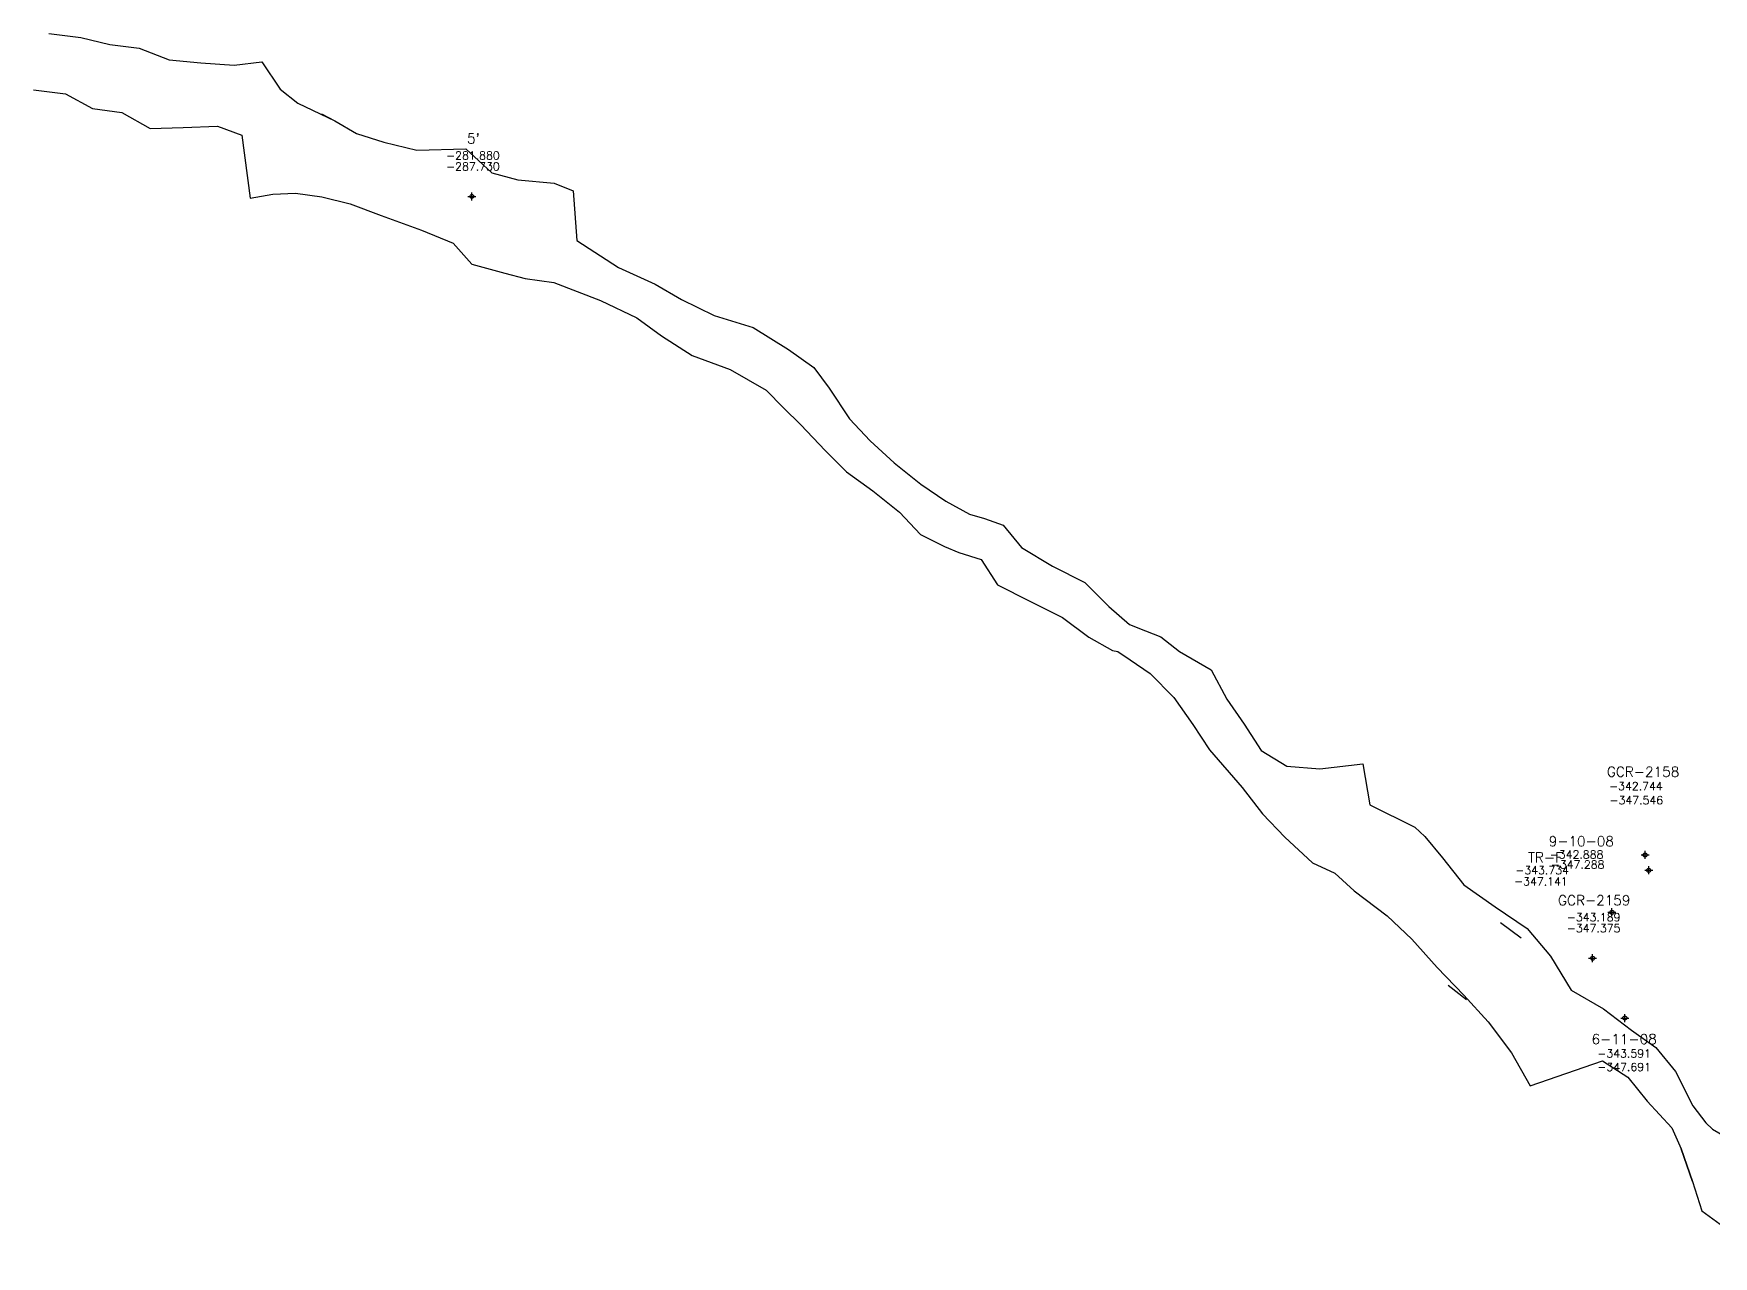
# Model space of a CAD drawing. Extents: x 10554 to 11088, y 9752 to 10019.
# Drawn here: x 10554 to 10763.9, y 9865.8 to 10018.6 of the extents above; entities that cross this region are included whole.
import ezdxf
from ezdxf.enums import TextEntityAlignment as Align

# ---------------------------------------------------------------- set-up
doc = ezdxf.new("R2010")
doc.units = 0
doc.header["$PDMODE"] = 34
doc.header["$PDSIZE"] = 0.5
doc.layers.get('0').update_dxf_attribs({"linetype": 'CONTINUOUS'})
for name, color, linetype in [('1', 7, 'CONTINUOUS'), ('POL-12-SEPT.-06', 2, 'CONTINUOUS'), ('RB35781W-7-09', 6, 'CONTINUOUS')]:
    doc.layers.add(name, color=color, linetype=linetype)
doc.styles.add('ROMAND', font='ROMAND.SHX')
doc.styles.add('ROMANS', font='ROMANS')

# ---------------------------------------------------------------- blocks, each defined once
blk = doc.blocks.new('F2')
blk.add_point((0, 0))
at = {"style": 'ROMAND'}
for tag, height, p in [('NOMBRE', 1.25, (0.2, 6.62)), ('CIELO', 1, (0.14, 4.62)), ('PISO', 1, (0.14, 3.25))]:
    blk.add_attdef(tag, text='', height=height, dxfattribs=at).set_placement(p, align=Align.CENTER)
at = {"style": 'ROMANS', "flags": 1}
for tag, p in [('MINA', (-0.07, -3.26)), ('LOCALIZACION', (-0.07, -4.93)), ('ESTRUCTURA', (-0.07, -6.62)), ('NIVEL', (-0.07, -8.29)), ('OBRA', (-0.07, -10.12)), ('ATRAS', (-0.07, -13.48)), ('FECHA', (-0.07, -11.79)), ('TOPOGRAFO', (2.67, -15.3))]:
    blk.add_attdef(tag, text='', height=1.25, dxfattribs=at).set_placement(p, align=Align.CENTER)

msp = doc.modelspace()

# ---------------------------------------------------------------- linework, layer by layer
at = {"color": 5}
for points in [[(10737.33, 9907.53, -289.47), (10739.93, 9905.62, -288.11)], [(10737.33, 9907.53, -284.17), (10739.93, 9905.62, -283.81)], [(10730.79, 9899.7, -289.47), (10733.11, 9897.9, -288.11)], [(10730.79, 9899.7, -284.17), (10733.11, 9897.9, -283.81)]]:
    msp.add_polyline3d(points, dxfattribs=at)
at = {"layer": 'RB35781W-7-09'}
for points in [[(10555.97, 10018.64, -282.67), (10559.95, 10018.17, -282.32), (10563.59, 10017.28, -281.38), (10567.25, 10016.8, -281.95), (10570.97, 10015.37, -281), (10574.96, 10015, -280.96), (10579.11, 10014.7, -280.4), (10582.57, 10015.1, -280.5), (10584.85, 10011.68, -280.7), (10587.06, 10009.93, -280.14)], [(10555.97, 10018.64, -286.67), (10559.95, 10018.17, -286.42), (10563.59, 10017.28, -286.18), (10567.25, 10016.8, -285.95), (10570.97, 10015.37, -285.8), (10574.96, 10015, -285.66), (10579.11, 10014.7, -285.6), (10582.57, 10015.1, -284.9), (10584.85, 10011.68, -284.6), (10587.06, 10009.93, -284.24)], [(10554.05, 10011.6, -282.67), (10558.03, 10011.13, -282.32), (10561.4, 10009.28, -281.38), (10565.06, 10008.79, -281.95), (10568.62, 10006.78, -281), (10572.74, 10006.9, -280.96), (10577.02, 10007.08, -280.4), (10580.06, 10005.94, -280.5), (10581.13, 9998.08, -280.7), (10583.95, 9998.55, -280.14)], [(10554.05, 10011.6, -286.67), (10558.03, 10011.13, -286.42), (10561.4, 10009.28, -286.18), (10565.06, 10008.79, -285.95), (10568.62, 10006.78, -285.8), (10572.74, 10006.9, -285.66), (10577.02, 10007.08, -285.6), (10580.06, 10005.94, -284.9), (10581.13, 9998.08, -284.6), (10583.95, 9998.55, -284.24)], [(10587.06, 10009.93, -280.14), (10591.7, 10007.72, -279.95), (10594.38, 10006.15, -280.28), (10597.81, 10005.07, -279.22), (10601.93, 10004.07, -282.07), (10608.07, 10004.25, -281.73), (10611.29, 10001.24, -281.78), (10614.57, 10000.35, -281.12), (10619.09, 9999.94, -280.86), (10621.47, 9998.98, -280.49), (10621.94, 9992.79, -279.33), (10627.13, 9989.39, -280.2), (10631.71, 9987.34, -279.16), (10635.02, 9985.42, -279.1), (10639.09, 9983.42, -280.05), (10643.95, 9981.9, -279.71), (10648.37, 9979.15, -279.77)], [(10590.04, 10008.63, -284.42), (10591.7, 10007.72, -284.65), (10594.38, 10006.15, -284.98), (10597.81, 10005.07, -285.62), (10601.93, 10004.07, -286.17), (10608.07, 10004.25, -286.33), (10611.29, 10001.24, -286.28), (10614.57, 10000.35, -286.32), (10619.09, 9999.94, -285.96), (10621.47, 9998.98, -285.29), (10621.94, 9992.79, -285.23), (10627.13, 9989.39, -285.1), (10631.71, 9987.34, -285.26), (10635.02, 9985.42, -285.4), (10639.09, 9983.42, -285.65), (10643.95, 9981.9, -285.31), (10648.37, 9979.15, -284.67)], [(10583.95, 9998.55, -280.14), (10586.76, 9998.69, -279.95), (10590.06, 9998.25, -280.28), (10593.59, 9997.34, -279.22), (10597.47, 9995.91, -282.07), (10602.5, 9994.07, -281.73), (10606.49, 9992.46, -281.78), (10608.82, 9989.82, -281.12), (10612.95, 9988.7, -280.86), (10615.47, 9988.01, -280.49), (10619.06, 9987.53, -279.33), (10624.88, 9985.26, -280.2), (10629.41, 9983.13, -279.16), (10632.52, 9980.86, -279.1), (10636.35, 9978.42, -280.05), (10641.08, 9976.64, -279.71), (10645.59, 9974.06, -279.77)], [(10583.95, 9998.55, -284.24), (10586.76, 9998.69, -284.65), (10590.06, 9998.25, -284.98), (10593.59, 9997.34, -285.62), (10597.47, 9995.91, -286.17), (10602.5, 9994.07, -286.33), (10606.49, 9992.46, -286.28), (10608.82, 9989.82, -286.32), (10612.95, 9988.7, -285.96), (10615.47, 9988.01, -285.29), (10619.06, 9987.53, -285.23), (10624.88, 9985.26, -285.1), (10629.41, 9983.13, -285.26), (10632.52, 9980.86, -285.4), (10636.35, 9978.42, -285.65), (10641.08, 9976.64, -285.31), (10645.59, 9974.06, -284.67)], [(10648.37, 9979.15, -284.67), (10651.56, 9976.89, -285.26)], [(10648.37, 9979.15, -279.77), (10651.56, 9976.89, -279.06)], [(10651.56, 9976.89, -279.06), (10653.44, 9974.33, -278.51), (10655.98, 9970.5, -279.1), (10658.6, 9967.75, -279.42), (10661.59, 9964.97, -279.93), (10664.9, 9962.32, -278.92), (10668.04, 9960.18, -278.44), (10670.98, 9958.56, -278.98), (10672.87, 9958.01, -278.69)], [(10651.56, 9976.89, -285.26), (10653.44, 9974.33, -285.11), (10655.98, 9970.5, -284.7), (10658.6, 9967.75, -284.32), (10661.59, 9964.97, -284.13), (10664.9, 9962.32, -284.22), (10668.04, 9960.18, -284.64), (10670.98, 9958.56, -283.38), (10672.87, 9958.01, -283.29)], [(10645.59, 9974.06, -284.67), (10647.74, 9971.88, -285.26)], [(10645.59, 9974.06, -279.77), (10647.74, 9971.88, -279.06)], [(10647.74, 9971.88, -279.06), (10649.92, 9969.72, -278.51), (10652.95, 9966.53, -279.1), (10655.63, 9963.85, -279.42), (10658.92, 9961.47, -279.93), (10662.24, 9958.82, -278.92), (10664.89, 9956.04, -278.44), (10667.89, 9954.51, -278.98), (10669.66, 9953.79, -278.69)], [(10647.74, 9971.88, -285.26), (10649.92, 9969.72, -285.11), (10652.95, 9966.53, -284.7), (10655.63, 9963.85, -284.32), (10658.92, 9961.47, -284.13), (10662.24, 9958.82, -284.22), (10664.89, 9956.04, -284.64), (10667.89, 9954.51, -283.38), (10669.66, 9953.79, -283.29)], [(10672.87, 9958.01, -283.29), (10675.22, 9957.2, -283.92)], [(10672.87, 9958.01, -278.69), (10675.22, 9957.2, -278.62)], [(10675.22, 9957.2, -278.62), (10677.51, 9954.42, -278.95), (10681.36, 9952.06, -280.58), (10685.41, 9950.05, -281.82), (10688.41, 9947.05, -282.52), (10690.97, 9944.8, -282.34)], [(10675.22, 9957.2, -283.92), (10677.51, 9954.42, -284.45), (10681.36, 9952.06, -285.18), (10685.41, 9950.05, -285.62), (10688.41, 9947.05, -285.82), (10690.97, 9944.8, -285.94)], [(10669.66, 9953.79, -283.29), (10672.46, 9952.92, -283.92)], [(10669.66, 9953.79, -278.69), (10672.46, 9952.92, -278.62)], [(10672.46, 9952.92, -278.62), (10674.48, 9949.72, -278.95), (10678.55, 9947.69, -280.58), (10682.6, 9945.67, -281.82), (10685.92, 9943.18, -282.52), (10688.86, 9941.52, -282.34)], [(10672.46, 9952.92, -283.92), (10674.48, 9949.72, -284.45), (10678.55, 9947.69, -285.18), (10682.6, 9945.67, -285.62), (10685.92, 9943.18, -285.82), (10688.86, 9941.52, -285.94)], [(10690.97, 9944.8, -285.94), (10693, 9943.97, -285.95)], [(10690.97, 9944.8, -282.34), (10693, 9943.97, -282.55)], [(10693, 9943.97, -282.55), (10694.92, 9943.22, -282.54), (10697.25, 9941.41, -281.63), (10701.19, 9939.11, -281.5), (10703.14, 9935.45, -281.48), (10705.32, 9932.33, -281.17)], [(10693, 9943.97, -285.95), (10694.92, 9943.22, -286.04), (10697.25, 9941.41, -286.03), (10701.19, 9939.11, -286), (10703.14, 9935.45, -286.08), (10705.32, 9932.33, -286.07)], [(10688.86, 9941.52, -285.94), (10689.54, 9941.41, -285.95)], [(10688.86, 9941.52, -282.34), (10689.54, 9941.41, -282.55)], [(10689.54, 9941.41, -282.55), (10691.06, 9940.36, -282.54), (10693.55, 9938.67, -281.63), (10696.52, 9935.66, -281.5), (10698.88, 9932.3, -281.48), (10700.98, 9929.12, -281.17)], [(10689.54, 9941.41, -285.95), (10691.06, 9940.36, -286.04), (10693.55, 9938.67, -286.03), (10696.52, 9935.66, -286), (10698.88, 9932.3, -286.08), (10700.98, 9929.12, -286.07)], [(10705.32, 9932.33, -281.17), (10707.42, 9929.05, -282.35), (10710.65, 9927.06, -282.6), (10714.77, 9926.76, -281.35), (10720.16, 9927.38, -280.39), (10721.01, 9922.24, -280.65), (10726.63, 9919.45, -281.23)], [(10705.32, 9932.33, -286.07), (10707.42, 9929.05, -286.05), (10710.65, 9927.06, -285.9), (10714.77, 9926.76, -285.95), (10720.16, 9927.38, -285.69), (10721.01, 9922.24, -285.55), (10726.63, 9919.45, -285.53)], [(10700.98, 9929.12, -281.17), (10705.06, 9924.41, -282.35), (10707.61, 9921.1, -282.6), (10710.41, 9918.21, -281.35), (10713.85, 9915, -280.39), (10716.65, 9913.68, -280.65), (10719.05, 9911.49, -281.23)], [(10700.98, 9929.12, -286.07), (10705.06, 9924.41, -286.05), (10707.61, 9921.1, -285.9), (10710.41, 9918.21, -285.95), (10713.85, 9915, -285.69), (10716.65, 9913.68, -285.55), (10719.05, 9911.49, -285.53)], [(10726.63, 9919.45, -281.23), (10727.88, 9918.27, -281.04), (10730.1, 9915.61, -280.07), (10732.76, 9912.24, -279.96), (10736.66, 9909.5, -280.28), (10740.68, 9906.78, -280.3), (10743.6, 9903.31, -280.01), (10746.17, 9899.07, -281.33), (10750.2, 9896.76, -282.33), (10753.73, 9894.09, -283.13), (10756.77, 9891.89, -282.68), (10759.19, 9888.89, -282.84), (10761.38, 9884.61, -283.35), (10763.01, 9882.5, -283.02)], [(10726.63, 9919.45, -285.53), (10727.88, 9918.27, -285.54), (10730.1, 9915.61, -285.57), (10732.76, 9912.24, -285.76), (10736.66, 9909.5, -285.68), (10740.68, 9906.78, -286.1), (10743.6, 9903.31, -286.41), (10746.17, 9899.07, -286.73), (10750.2, 9896.76, -286.93), (10753.73, 9894.09, -287.33), (10756.77, 9891.89, -287.78), (10759.19, 9888.89, -288.04), (10761.38, 9884.61, -288.55), (10763.01, 9882.5, -289.02)], [(10719.05, 9911.49, -281.23), (10720.43, 9910.44, -281.04), (10723.2, 9908.36, -280.07), (10726.28, 9905.43, -279.96), (10729.43, 9901.89, -280.28), (10732.75, 9898.45, -280.3), (10735.81, 9895.12, -280.01), (10738.72, 9891.25, -281.33), (10741.03, 9887.12, -282.33), (10750.08, 9890.25, -283.13), (10753.25, 9888.19, -282.68), (10755.67, 9885.2, -282.84), (10758.76, 9881.85, -283.35), (10759.91, 9879.24, -283.02)], [(10719.05, 9911.49, -285.53), (10720.43, 9910.44, -285.54), (10723.2, 9908.36, -285.57), (10726.28, 9905.43, -285.76), (10729.43, 9901.89, -285.68), (10732.75, 9898.45, -286.1), (10735.81, 9895.12, -286.41), (10738.72, 9891.25, -286.73), (10741.03, 9887.12, -286.93), (10750.08, 9890.25, -287.33), (10753.25, 9888.19, -287.78), (10755.67, 9885.2, -288.04), (10758.76, 9881.85, -288.55), (10759.91, 9879.24, -289.02)], [(10763.01, 9882.5, -289.02), (10763.82, 9881.72, -289.39)], [(10763.01, 9882.5, -283.02), (10763.82, 9881.72, -283.89)], [(10763.82, 9881.72, -283.89), (10765.93, 9880.49, -283.89), (10769.49, 9880.63, -284.67), (10774.31, 9878.9, -285.9), (10777.74, 9877.49, -286.42), (10781.81, 9877.01, -285.96), (10784.94, 9876.5, -285.68)], [(10763.82, 9881.72, -289.39), (10765.93, 9880.49, -289.69), (10769.49, 9880.63, -288.67), (10774.31, 9878.9, -289.3), (10777.74, 9877.49, -290.62), (10781.81, 9877.01, -290.26), (10784.94, 9876.5, -291.38)], [(10759.91, 9879.24, -289.02), (10761.33, 9875.18, -289.39)], [(10761.33, 9875.18, -283.89), (10759.91, 9879.24, -283.02)], [(10761.33, 9875.18, -283.89), (10762.52, 9871.51, -283.89), (10765.26, 9869.51, -284.67), (10770.22, 9868.16, -285.9), (10773.87, 9867.3, -286.42), (10777.54, 9865.8, -285.96), (10786.08, 9870.1, -285.68)], [(10761.33, 9875.18, -289.39), (10762.52, 9871.51, -289.69), (10765.26, 9869.51, -288.67), (10770.22, 9868.16, -289.3), (10773.87, 9867.3, -290.62), (10777.54, 9865.8, -290.26), (10786.08, 9870.1, -291.38)]]:
    msp.add_polyline3d(points, dxfattribs=at)

# ---------------------------------------------------------------- block references
at = {"color": 2}
msp.add_blockref('F2', (10608.81, 9998.28, -281.88), dxfattribs=at).add_auto_attribs({'NOMBRE': "5'", 'CIELO': '-281.880', 'PISO': '-287.730'})
ref = msp.add_blockref('F2', (10752.88, 9895.59, -343.59))
ref.add_attrib('NOMBRE', '6-11-08', dxfattribs={"height": 1.25, "style": 'ROMAND'}).set_placement((10752.8, 9892.33, -343.59), align=Align.CENTER)
ref.add_attrib('CIELO', '-343.591', dxfattribs={"height": 1, "style": 'ROMAND'}).set_placement((10752.8, 9890.66, -343.59), align=Align.CENTER)
ref.add_attrib('PISO', '-347.691', dxfattribs={"height": 1, "style": 'ROMAND'}).set_placement((10752.8, 9888.97, -343.59), align=Align.CENTER)
at = {"layer": '1', "color": 3}
ref = msp.add_blockref('F2', (10755.41, 9915.98, -342.89), dxfattribs=at)
ref.add_attrib('NOMBRE', '9-10-08', dxfattribs={"layer": '0', "height": 1.25, "style": 'ROMAND'}).set_placement((10747.44, 9917.06, -342.89), align=Align.CENTER)
ref.add_attrib('CIELO', '-342.888', dxfattribs={"layer": '0', "height": 1, "style": 'ROMAND'}).set_placement((10746.86, 9915.53, -342.89), align=Align.CENTER)
ref.add_attrib('PISO', '-347.288', dxfattribs={"layer": '0', "height": 1, "style": 'ROMAND'}).set_placement((10746.99, 9914.27, -342.89), align=Align.CENTER)
at = {"layer": 'POL-12-SEPT.-06'}
ref = msp.add_blockref('F2', (10755.87, 9914.06, -342.74), dxfattribs=at)
ref.add_attrib('NOMBRE', 'GCR-2158', dxfattribs={"layer": '0', "height": 1.25, "style": 'ROMAND'}).set_placement((10755.16, 9925.75, -342.74), align=Align.CENTER)
ref.add_attrib('CIELO', '-342.744', dxfattribs={"layer": '0', "height": 1, "style": 'ROMAND'}).set_placement((10754.27, 9924.08, -342.74), align=Align.CENTER)
ref.add_attrib('PISO', '-347.546', dxfattribs={"layer": '0', "height": 1, "style": 'ROMAND'}).set_placement((10754.32, 9922.32, -342.74), align=Align.CENTER)
ref = msp.add_blockref('F2', (10751.27, 9908.81, -343.73), dxfattribs=at)
ref.add_attrib('NOMBRE', 'TR-F', dxfattribs={"layer": '0', "height": 1.25, "style": 'ROMAND'}).set_placement((10742.96, 9915.05, -343.73), align=Align.CENTER)
ref.add_attrib('CIELO', '-343.734', dxfattribs={"layer": '0', "height": 1, "style": 'ROMAND'}).set_placement((10742.55, 9913.57, -343.73), align=Align.CENTER)
ref.add_attrib('PISO', '-347.141', dxfattribs={"layer": '0', "height": 1, "style": 'ROMAND'}).set_placement((10742.4, 9912.17, -343.73), align=Align.CENTER)
msp.add_blockref('F2', (10748.85, 9903.07, -343.19), dxfattribs=at).add_auto_attribs({'NOMBRE': 'GCR-2159', 'CIELO': '-343.189', 'PISO': '-347.375'})

doc.saveas('drawing.dxf')
